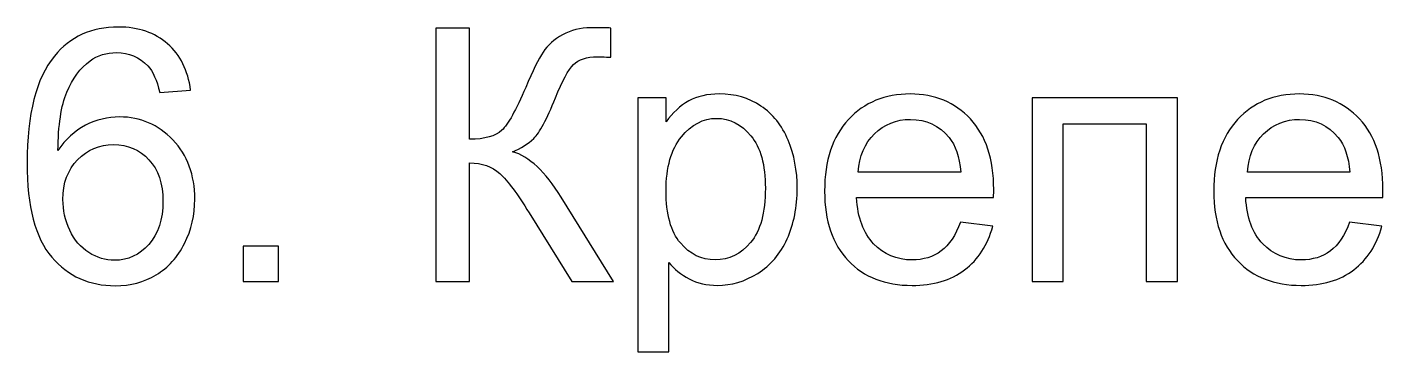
# Model space of a CAD drawing. Header units: centimetres. Extents: x 259 to 610, y 357 to 1252.
# Drawn here: x 290.16 to 303.65, y 1012.84 to 1016.08 of the extents above; entities that cross this region are included whole.
import ezdxf

# ---------------------------------------------------------------- set-up
doc = ezdxf.new("R2010")
doc.units = ezdxf.units.CM
doc.header["$MEASUREMENT"] = 0
doc.layers.add('layer 1', color=7, linetype='Continuous')

msp = doc.modelspace()

# ---------------------------------------------------------------- linework, layer by layer
at = {"layer": 'layer 1', "color": 250}
for points, knots in [([(291.78965, 1015.45523), (291.78965, 1015.45523), (291.48273, 1015.43054), (291.48273, 1015.43054), (291.48273, 1015.43054), (291.4551, 1015.55225), (291.4157, 1015.64103), (291.36455, 1015.6963), (291.36455, 1015.6963), (291.28047, 1015.78508), (291.1764, 1015.82918), (291.05293, 1015.82918), (291.05293, 1015.82918), (290.95357, 1015.82918), (290.86537, 1015.80154), (290.78952, 1015.74627), (290.78952, 1015.74627), (290.69192, 1015.67513), (290.61549, 1015.57165), (290.55846, 1015.43524), (290.55846, 1015.43524), (290.50201, 1015.29825), (290.47261, 1015.10363), (290.47026, 1014.8514), (290.47026, 1014.8514), (290.54493, 1014.96487), (290.63665, 1015.04954), (290.74484, 1015.10422), (290.74484, 1015.10422), (290.85302, 1015.15949), (290.96591, 1015.18712), (291.08468, 1015.18712), (291.08468, 1015.18712), (291.29164, 1015.18712), (291.46803, 1015.11069), (291.61385, 1014.95841), (291.61385, 1014.95841), (291.75907, 1014.80612), (291.83198, 1014.60974), (291.83198, 1014.36809), (291.83198, 1014.36809), (291.83198, 1014.20934), (291.79788, 1014.06235), (291.72968, 1013.92595), (291.72968, 1013.92595), (291.66088, 1013.78954), (291.5674, 1013.68547), (291.44745, 1013.61315), (291.44745, 1013.61315), (291.3281, 1013.54083), (291.19228, 1013.50438), (291.04058, 1013.50438), (291.04058, 1013.50438), (290.78247, 1013.50438), (290.57139, 1013.59963), (290.40794, 1013.78954), (290.40794, 1013.78954), (290.24507, 1013.97945), (290.16335, 1014.29283), (290.16335, 1014.7291), (290.16335, 1014.7291), (290.16335, 1015.21711), (290.25389, 1015.57224), (290.4344, 1015.7939), (290.4344, 1015.7939), (290.59197, 1015.98675), (290.80422, 1016.08318), (291.07175, 1016.08318), (291.07175, 1016.08318), (291.27048, 1016.08318), (291.43393, 1016.02732), (291.56093, 1015.9162), (291.56093, 1015.9162), (291.68793, 1015.80507), (291.76436, 1015.65161), (291.78965, 1015.45523)], [0, 0, 0, 0, 0.05, 0.05, 0.05, 0.05, 0.1, 0.1, 0.1, 0.1, 0.15, 0.15, 0.15, 0.15, 0.2, 0.2, 0.2, 0.2, 0.25, 0.25, 0.25, 0.25, 0.3, 0.3, 0.3, 0.3, 0.35, 0.35, 0.35, 0.35, 0.4, 0.4, 0.4, 0.4, 0.45, 0.45, 0.45, 0.45, 0.5, 0.5, 0.5, 0.5, 0.55, 0.55, 0.55, 0.55, 0.6, 0.6, 0.6, 0.6, 0.65, 0.65, 0.65, 0.65, 0.7, 0.7, 0.7, 0.7, 0.75, 0.75, 0.75, 0.75, 0.8, 0.8, 0.8, 0.8, 0.85, 0.85, 0.85, 0.85, 0.9, 0.9, 0.9, 0.9, 1, 1, 1, 1]), ([(294.23027, 1016.07259), (294.23027, 1016.07259), (294.56541, 1016.07259), (294.56541, 1016.07259), (294.56541, 1016.07259), (294.56541, 1016.07259), (294.56541, 1014.96487), (294.56541, 1014.96487), (294.56541, 1014.96487), (294.71769, 1014.96487), (294.82529, 1014.99486), (294.88703, 1015.05424), (294.88703, 1015.05424), (294.94935, 1015.11363), (295.02814, 1015.25591), (295.12456, 1015.48169), (295.12456, 1015.48169), (295.19453, 1015.64808), (295.25215, 1015.76509), (295.29801, 1015.83329), (295.29801, 1015.83329), (295.34329, 1015.90208), (295.40796, 1015.9597), (295.49204, 1016.00615), (295.49204, 1016.00615), (295.57553, 1016.0526), (295.66843, 1016.07612), (295.76956, 1016.07612), (295.76956, 1016.07612), (295.89832, 1016.07612), (295.96594, 1016.07495), (295.97299, 1016.07259), (295.97299, 1016.07259), (295.97299, 1016.07259), (295.97299, 1015.78332), (295.97299, 1015.78332), (295.97299, 1015.78332), (295.96123, 1015.78332), (295.93889, 1015.7839), (295.90596, 1015.78508), (295.90596, 1015.78508), (295.86892, 1015.78626), (295.84658, 1015.78684), (295.83835, 1015.78684), (295.83835, 1015.78684), (295.73193, 1015.78684), (295.65255, 1015.76097), (295.60081, 1015.70923), (295.60081, 1015.70923), (295.5479, 1015.65749), (295.48792, 1015.54696), (295.41972, 1015.37821), (295.41972, 1015.37821), (295.33505, 1015.16419), (295.26332, 1015.02896), (295.20453, 1014.9731), (295.20453, 1014.9731), (295.14632, 1014.91784), (295.07576, 1014.87315), (294.99462, 1014.83964), (294.99462, 1014.83964), (295.15749, 1014.79495), (295.31859, 1014.64385), (295.47734, 1014.3875), (295.47734, 1014.3875), (295.47734, 1014.3875), (295.99769, 1013.54671), (295.99769, 1013.54671), (295.99769, 1013.54671), (295.99769, 1013.54671), (295.58259, 1013.54671), (295.58259, 1013.54671), (295.58259, 1013.54671), (295.58259, 1013.54671), (295.15867, 1014.2311), (295.15867, 1014.2311), (295.15867, 1014.2311), (295.04284, 1014.42101), (294.94582, 1014.55154), (294.86821, 1014.62209), (294.86821, 1014.62209), (294.79001, 1014.69324), (294.68947, 1014.72851), (294.56541, 1014.72851), (294.56541, 1014.72851), (294.56541, 1014.72851), (294.56541, 1013.54671), (294.56541, 1013.54671), (294.56541, 1013.54671), (294.56541, 1013.54671), (294.23027, 1013.54671), (294.23027, 1013.54671), (294.23027, 1013.54671), (294.23027, 1013.54671), (294.23027, 1016.07259), (294.23027, 1016.07259)], [0, 0, 0, 0, 0.04, 0.04, 0.04, 0.04, 0.08, 0.08, 0.08, 0.08, 0.12, 0.12, 0.12, 0.12, 0.16, 0.16, 0.16, 0.16, 0.2, 0.2, 0.2, 0.2, 0.24, 0.24, 0.24, 0.24, 0.28, 0.28, 0.28, 0.28, 0.32, 0.32, 0.32, 0.32, 0.36, 0.36, 0.36, 0.36, 0.4, 0.4, 0.4, 0.4, 0.44, 0.44, 0.44, 0.44, 0.48, 0.48, 0.48, 0.48, 0.52, 0.52, 0.52, 0.52, 0.56, 0.56, 0.56, 0.56, 0.6, 0.6, 0.6, 0.6, 0.64, 0.64, 0.64, 0.64, 0.68, 0.68, 0.68, 0.68, 0.72, 0.72, 0.72, 0.72, 0.76, 0.76, 0.76, 0.76, 0.8, 0.8, 0.8, 0.8, 0.84, 0.84, 0.84, 0.84, 0.88, 0.88, 0.88, 0.88, 0.92, 0.92, 0.92, 0.92, 1, 1, 1, 1]), ([(296.23934, 1012.84468), (296.23934, 1012.84468), (296.23934, 1015.37762), (296.23934, 1015.37762), (296.23934, 1015.37762), (296.23934, 1015.37762), (296.52156, 1015.37762), (296.52156, 1015.37762), (296.52156, 1015.37762), (296.52156, 1015.37762), (296.52156, 1015.13715), (296.52156, 1015.13715), (296.52156, 1015.13715), (296.588, 1015.23004), (296.66326, 1015.30001), (296.74734, 1015.34646), (296.74734, 1015.34646), (296.83083, 1015.39291), (296.93255, 1015.41643), (297.05191, 1015.41643), (297.05191, 1015.41643), (297.2083, 1015.41643), (297.34589, 1015.37645), (297.46524, 1015.2959), (297.46524, 1015.2959), (297.5846, 1015.21593), (297.67456, 1015.10246), (297.73571, 1014.95664), (297.73571, 1014.95664), (297.79627, 1014.81024), (297.82684, 1014.65031), (297.82684, 1014.47569), (297.82684, 1014.47569), (297.82684, 1014.28931), (297.79333, 1014.12115), (297.7263, 1013.97122), (297.7263, 1013.97122), (297.65927, 1013.82188), (297.56167, 1013.70722), (297.43349, 1013.62726), (297.43349, 1013.62726), (297.30591, 1013.54789), (297.17126, 1013.5079), (297.03015, 1013.5079), (297.03015, 1013.5079), (296.92667, 1013.5079), (296.83377, 1013.52966), (296.75205, 1013.57317), (296.75205, 1013.57317), (296.66973, 1013.61668), (296.6027, 1013.67136), (296.54979, 1013.7378), (296.54979, 1013.7378), (296.54979, 1013.7378), (296.54979, 1012.84468), (296.54979, 1012.84468), (296.54979, 1012.84468), (296.54979, 1012.84468), (296.23934, 1012.84468), (296.23934, 1012.84468)], [0, 0, 0, 0, 0.0625, 0.0625, 0.0625, 0.0625, 0.125, 0.125, 0.125, 0.125, 0.1875, 0.1875, 0.1875, 0.1875, 0.25, 0.25, 0.25, 0.25, 0.3125, 0.3125, 0.3125, 0.3125, 0.375, 0.375, 0.375, 0.375, 0.4375, 0.4375, 0.4375, 0.4375, 0.5, 0.5, 0.5, 0.5, 0.5625, 0.5625, 0.5625, 0.5625, 0.625, 0.625, 0.625, 0.625, 0.6875, 0.6875, 0.6875, 0.6875, 0.75, 0.75, 0.75, 0.75, 0.8125, 0.8125, 0.8125, 0.8125, 0.875, 0.875, 0.875, 0.875, 1, 1, 1, 1]), ([(299.4502, 1014.13938), (299.4502, 1014.13938), (299.77123, 1014.09704), (299.77123, 1014.09704), (299.77123, 1014.09704), (299.72125, 1013.91066), (299.62777, 1013.76543), (299.49136, 1013.66254), (299.49136, 1013.66254), (299.35495, 1013.55965), (299.18092, 1013.5079), (298.96866, 1013.5079), (298.96866, 1013.5079), (298.70173, 1013.5079), (298.49006, 1013.59022), (298.33366, 1013.75485), (298.33366, 1013.75485), (298.17727, 1013.91889), (298.09907, 1014.14996), (298.09907, 1014.44688), (298.09907, 1014.44688), (298.09907, 1014.7538), (298.17785, 1014.99251), (298.33602, 1015.16184), (298.33602, 1015.16184), (298.49418, 1015.33176), (298.69938, 1015.41643), (298.95161, 1015.41643), (298.95161, 1015.41643), (299.19562, 1015.41643), (299.39493, 1015.33353), (299.54957, 1015.16713), (299.54957, 1015.16713), (299.7042, 1015.00074), (299.78181, 1014.76673), (299.78181, 1014.46511), (299.78181, 1014.46511), (299.78181, 1014.44688), (299.78123, 1014.41925), (299.78005, 1014.38279), (299.78005, 1014.38279), (299.78005, 1014.38279), (298.41657, 1014.38279), (298.41657, 1014.38279), (298.41657, 1014.38279), (298.42833, 1014.1823), (298.48477, 1014.02825), (298.58708, 1013.92183), (298.58708, 1013.92183), (298.68879, 1013.81541), (298.81638, 1013.7619), (298.96866, 1013.7619), (298.96866, 1013.7619), (299.08214, 1013.7619), (299.17915, 1013.79189), (299.25912, 1013.85186), (299.25912, 1013.85186), (299.33967, 1013.91183), (299.40317, 1014.00767), (299.4502, 1014.13938)], [0, 0, 0, 0, 0.0625, 0.0625, 0.0625, 0.0625, 0.125, 0.125, 0.125, 0.125, 0.1875, 0.1875, 0.1875, 0.1875, 0.25, 0.25, 0.25, 0.25, 0.3125, 0.3125, 0.3125, 0.3125, 0.375, 0.375, 0.375, 0.375, 0.4375, 0.4375, 0.4375, 0.4375, 0.5, 0.5, 0.5, 0.5, 0.5625, 0.5625, 0.5625, 0.5625, 0.625, 0.625, 0.625, 0.625, 0.6875, 0.6875, 0.6875, 0.6875, 0.75, 0.75, 0.75, 0.75, 0.8125, 0.8125, 0.8125, 0.8125, 0.875, 0.875, 0.875, 0.875, 1, 1, 1, 1]), ([(300.1634, 1015.37762), (300.1634, 1015.37762), (301.60979, 1015.37762), (301.60979, 1015.37762), (301.60979, 1015.37762), (301.60979, 1015.37762), (301.60979, 1013.54671), (301.60979, 1013.54671), (301.60979, 1013.54671), (301.60979, 1013.54671), (301.29934, 1013.54671), (301.29934, 1013.54671), (301.29934, 1013.54671), (301.29934, 1013.54671), (301.29934, 1015.1201), (301.29934, 1015.1201), (301.29934, 1015.1201), (301.29934, 1015.1201), (300.47385, 1015.1201), (300.47385, 1015.1201), (300.47385, 1015.1201), (300.47385, 1015.1201), (300.47385, 1013.54671), (300.47385, 1013.54671), (300.47385, 1013.54671), (300.47385, 1013.54671), (300.1634, 1013.54671), (300.1634, 1013.54671), (300.1634, 1013.54671), (300.1634, 1013.54671), (300.1634, 1015.37762), (300.1634, 1015.37762)], [0, 0, 0, 0, 0.11111111, 0.11111111, 0.11111111, 0.11111111, 0.22222222, 0.22222222, 0.22222222, 0.22222222, 0.33333333, 0.33333333, 0.33333333, 0.33333333, 0.44444444, 0.44444444, 0.44444444, 0.44444444, 0.55555556, 0.55555556, 0.55555556, 0.55555556, 0.66666667, 0.66666667, 0.66666667, 0.66666667, 0.77777778, 0.77777778, 0.77777778, 0.77777778, 1, 1, 1, 1]), ([(303.32252, 1014.13938), (303.32252, 1014.13938), (303.64355, 1014.09704), (303.64355, 1014.09704), (303.64355, 1014.09704), (303.59357, 1013.91066), (303.50009, 1013.76543), (303.36368, 1013.66254), (303.36368, 1013.66254), (303.22727, 1013.55965), (303.05324, 1013.5079), (302.84098, 1013.5079), (302.84098, 1013.5079), (302.57405, 1013.5079), (302.36238, 1013.59022), (302.20598, 1013.75485), (302.20598, 1013.75485), (302.04959, 1013.91889), (301.97139, 1014.14996), (301.97139, 1014.44688), (301.97139, 1014.44688), (301.97139, 1014.7538), (302.05017, 1014.99251), (302.20834, 1015.16184), (302.20834, 1015.16184), (302.3665, 1015.33176), (302.5717, 1015.41643), (302.82393, 1015.41643), (302.82393, 1015.41643), (303.06794, 1015.41643), (303.26725, 1015.33353), (303.42189, 1015.16713), (303.42189, 1015.16713), (303.57652, 1015.00074), (303.65413, 1014.76673), (303.65413, 1014.46511), (303.65413, 1014.46511), (303.65413, 1014.44688), (303.65355, 1014.41925), (303.65237, 1014.38279), (303.65237, 1014.38279), (303.65237, 1014.38279), (302.28889, 1014.38279), (302.28889, 1014.38279), (302.28889, 1014.38279), (302.30065, 1014.1823), (302.35709, 1014.02825), (302.4594, 1013.92183), (302.4594, 1013.92183), (302.56111, 1013.81541), (302.6887, 1013.7619), (302.84098, 1013.7619), (302.84098, 1013.7619), (302.95446, 1013.7619), (303.05147, 1013.79189), (303.13144, 1013.85186), (303.13144, 1013.85186), (303.21199, 1013.91183), (303.27549, 1014.00767), (303.32252, 1014.13938)], [0, 0, 0, 0, 0.0625, 0.0625, 0.0625, 0.0625, 0.125, 0.125, 0.125, 0.125, 0.1875, 0.1875, 0.1875, 0.1875, 0.25, 0.25, 0.25, 0.25, 0.3125, 0.3125, 0.3125, 0.3125, 0.375, 0.375, 0.375, 0.375, 0.4375, 0.4375, 0.4375, 0.4375, 0.5, 0.5, 0.5, 0.5, 0.5625, 0.5625, 0.5625, 0.5625, 0.625, 0.625, 0.625, 0.625, 0.6875, 0.6875, 0.6875, 0.6875, 0.75, 0.75, 0.75, 0.75, 0.8125, 0.8125, 0.8125, 0.8125, 0.875, 0.875, 0.875, 0.875, 1, 1, 1, 1]), ([(296.52156, 1014.451), (296.52156, 1014.2164), (296.56919, 1014.04295), (296.66385, 1013.93065), (296.66385, 1013.93065), (296.7591, 1013.81835), (296.87434, 1013.7619), (297.00957, 1013.7619), (297.00957, 1013.7619), (297.14716, 1013.7619), (297.26475, 1013.82011), (297.36235, 1013.93653), (297.36235, 1013.93653), (297.46054, 1014.05294), (297.50934, 1014.23286), (297.50934, 1014.47687), (297.50934, 1014.47687), (297.50934, 1014.7097), (297.46172, 1014.88373), (297.36588, 1014.99956), (297.36588, 1014.99956), (297.27004, 1015.11539), (297.15598, 1015.17301), (297.0231, 1015.17301), (297.0231, 1015.17301), (296.89139, 1015.17301), (296.77498, 1015.11128), (296.67385, 1014.98839), (296.67385, 1014.98839), (296.57213, 1014.86492), (296.52156, 1014.68618), (296.52156, 1014.451)], [0, 0, 0, 0, 0.11111111, 0.11111111, 0.11111111, 0.11111111, 0.22222222, 0.22222222, 0.22222222, 0.22222222, 0.33333333, 0.33333333, 0.33333333, 0.33333333, 0.44444444, 0.44444444, 0.44444444, 0.44444444, 0.55555556, 0.55555556, 0.55555556, 0.55555556, 0.66666667, 0.66666667, 0.66666667, 0.66666667, 0.77777778, 0.77777778, 0.77777778, 0.77777778, 1, 1, 1, 1]), ([(298.43421, 1014.63679), (298.43421, 1014.63679), (299.45373, 1014.63679), (299.45373, 1014.63679), (299.45373, 1014.63679), (299.44021, 1014.79084), (299.40081, 1014.90608), (299.33673, 1014.9831), (299.33673, 1014.9831), (299.23854, 1015.10246), (299.11036, 1015.16243), (298.95338, 1015.16243), (298.95338, 1015.16243), (298.81109, 1015.16243), (298.69173, 1015.1148), (298.59472, 1015.01955), (298.59472, 1015.01955), (298.49829, 1014.9243), (298.44479, 1014.79672), (298.43421, 1014.63679)], [0, 0, 0, 0, 0.16666667, 0.16666667, 0.16666667, 0.16666667, 0.33333333, 0.33333333, 0.33333333, 0.33333333, 0.5, 0.5, 0.5, 0.5, 0.66666667, 0.66666667, 0.66666667, 0.66666667, 1, 1, 1, 1]), ([(302.30653, 1014.63679), (302.30653, 1014.63679), (303.32605, 1014.63679), (303.32605, 1014.63679), (303.32605, 1014.63679), (303.31253, 1014.79084), (303.27313, 1014.90608), (303.20905, 1014.9831), (303.20905, 1014.9831), (303.11086, 1015.10246), (302.98268, 1015.16243), (302.8257, 1015.16243), (302.8257, 1015.16243), (302.68341, 1015.16243), (302.56405, 1015.1148), (302.46704, 1015.01955), (302.46704, 1015.01955), (302.37061, 1014.9243), (302.31711, 1014.79672), (302.30653, 1014.63679)], [0, 0, 0, 0, 0.16666667, 0.16666667, 0.16666667, 0.16666667, 0.33333333, 0.33333333, 0.33333333, 0.33333333, 0.5, 0.5, 0.5, 0.5, 0.66666667, 0.66666667, 0.66666667, 0.66666667, 1, 1, 1, 1]), ([(290.51965, 1014.36515), (290.51965, 1014.25814), (290.54258, 1014.15584), (290.58785, 1014.05824), (290.58785, 1014.05824), (290.63313, 1013.96064), (290.69663, 1013.88655), (290.77718, 1013.8354), (290.77718, 1013.8354), (290.85832, 1013.78425), (290.94416, 1013.75838), (291.03529, 1013.75838), (291.03529, 1013.75838), (291.16758, 1013.75838), (291.28047, 1013.81129), (291.37396, 1013.91713), (291.37396, 1013.91713), (291.46744, 1014.02296), (291.51448, 1014.16642), (291.51448, 1014.3481), (291.51448, 1014.3481), (291.51448, 1014.52273), (291.46803, 1014.66031), (291.37572, 1014.76085), (291.37572, 1014.76085), (291.28341, 1014.86139), (291.16582, 1014.91196), (291.02295, 1014.91196), (291.02295, 1014.91196), (290.88301, 1014.91196), (290.76365, 1014.86139), (290.66605, 1014.76085), (290.66605, 1014.76085), (290.56845, 1014.66031), (290.51965, 1014.52861), (290.51965, 1014.36515)], [0, 0, 0, 0, 0.1, 0.1, 0.1, 0.1, 0.2, 0.2, 0.2, 0.2, 0.3, 0.3, 0.3, 0.3, 0.4, 0.4, 0.4, 0.4, 0.5, 0.5, 0.5, 0.5, 0.6, 0.6, 0.6, 0.6, 0.7, 0.7, 0.7, 0.7, 0.8, 0.8, 0.8, 0.8, 1, 1, 1, 1]), ([(292.31235, 1013.54671), (292.31235, 1013.54671), (292.31235, 1013.89949), (292.31235, 1013.89949), (292.31235, 1013.89949), (292.31235, 1013.89949), (292.66512, 1013.89949), (292.66512, 1013.89949), (292.66512, 1013.89949), (292.66512, 1013.89949), (292.66512, 1013.54671), (292.66512, 1013.54671), (292.66512, 1013.54671), (292.66512, 1013.54671), (292.31235, 1013.54671), (292.31235, 1013.54671)], [0, 0, 0, 0, 0.2, 0.2, 0.2, 0.2, 0.4, 0.4, 0.4, 0.4, 0.6, 0.6, 0.6, 0.6, 1, 1, 1, 1])]:
    msp.add_open_spline(points, degree=3, knots=knots, dxfattribs=at)

doc.saveas('drawing.dxf')
